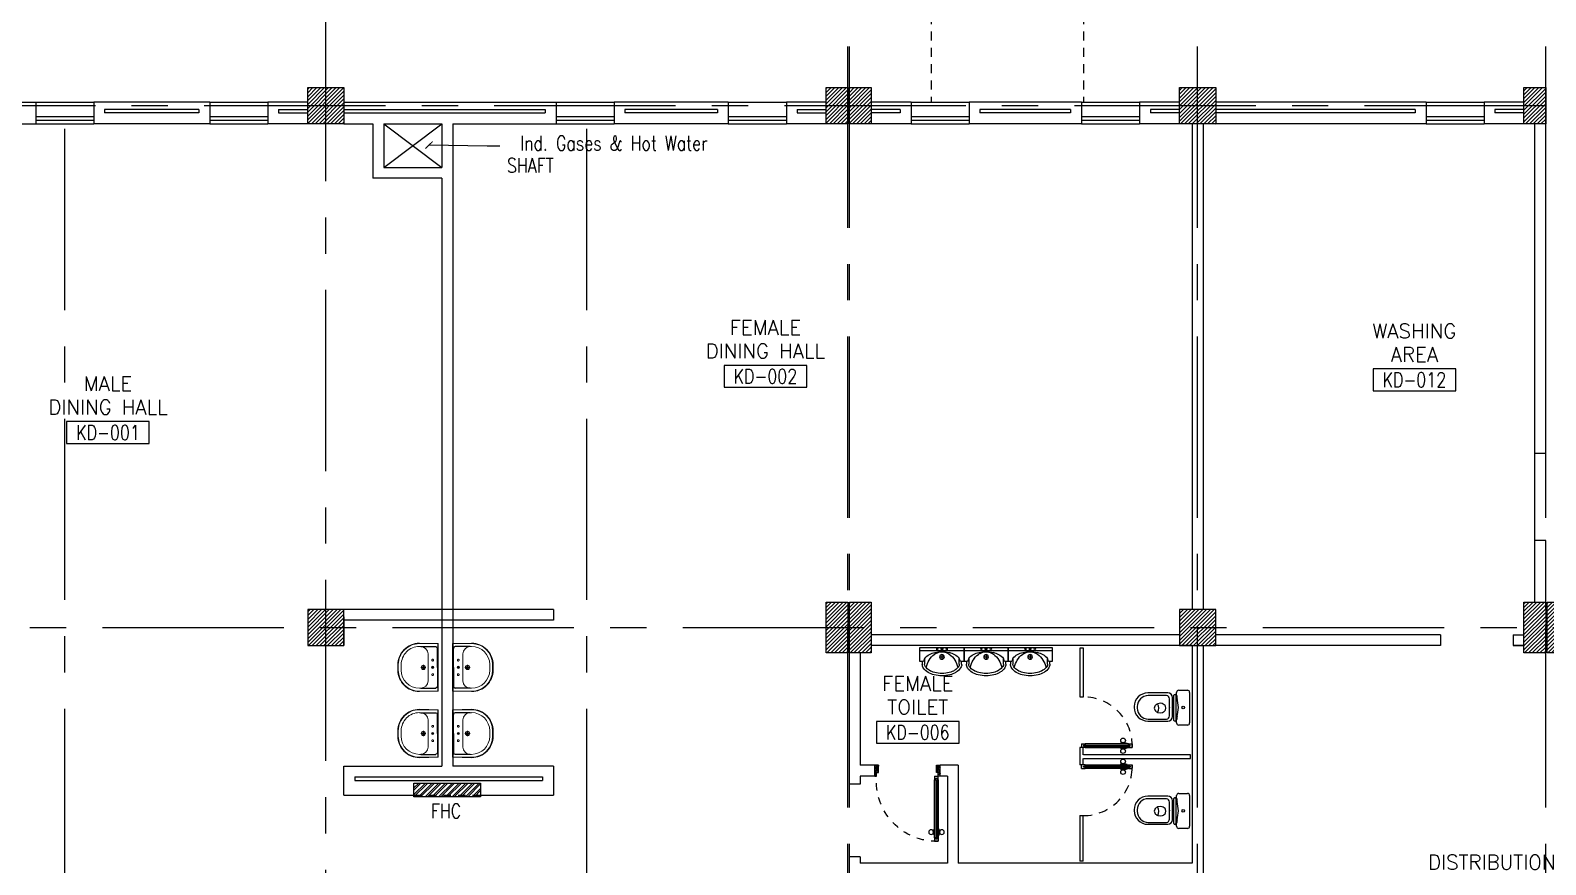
# Model space of a CAD drawing. Extents: x 0.8 to 94.1, y -6.1 to 84.2.
# Drawn here: x 28.48 to 49.38, y 61.22 to 72.73 of the extents above; entities that cross this region are included whole.
import ezdxf
from ezdxf.enums import TextEntityAlignment as Align

# ---------------------------------------------------------------- set-up
doc = ezdxf.new("R2010")
doc.units = 0
doc.header["$MEASUREMENT"] = 0
doc.header["$PDMODE"] = 3
doc.header["$PDSIZE"] = 0.1
for name, pattern in [('CENTERX2', [4, 2.5, -0.5, 0.5, -0.5]), ('DASHED', [0.75, 0.5, -0.25]), ('HIDDEN', [0.375, 0.25, -0.125]), ('HIDDEN2', [0.1875, 0.125, -0.0625])]:
    doc.linetypes.add(name, pattern=pattern)
doc.layers.get('0').update_dxf_attribs({"color": 11, "linetype": 'CONTINUOUS'})
doc.layers.get('DEFPOINTS').update_dxf_attribs({"color": 11, "linetype": 'CONTINUOUS'})
for name, color, linetype in [('A-JEERI', 11, 'CONTINUOUS'), ('AX-DIM', 11, 'CONTINUOUS'), ('AXES', 11, 'CENTERX2'), ('COL', 11, 'CONTINUOUS'), ('DOOR', 11, 'CONTINUOUS'), ('DOOR-DIM', 11, 'CONTINUOUS'), ('FHC', 11, 'CONTINUOUS'), ('FIX', 11, 'CONTINUOUS'), ('HAT', 11, 'CONTINUOUS'), ('HIDDEN', 11, 'HIDDEN2'), ('INSUL', 11, 'CONTINUOUS'), ('PART', 11, 'CONTINUOUS'), ('RM-BOX', 11, 'CONTINUOUS'), ('RM-NAME', 11, 'CONTINUOUS'), ('RM-NO', 11, 'CONTINUOUS'), ('SHAFT', 11, 'CONTINUOUS'), ('SUNI-FUR', 11, 'CONTINUOUS'), ('WALL', 11, 'CONTINUOUS'), ('WIN', 11, 'CONTINUOUS')]:
    doc.layers.add(name, color=color, linetype=linetype)
doc.styles.add('ROMANS', font='ROMANS.shx', dxfattribs={"width": 0.6})
doc.dimstyles.new('STANDARD in', dxfattribs={"dimtxt": 0.2, "dimasz": 0.1, "dimexe": 0.07, "dimexo": 0.05, "dimgap": 0.1, "dimtad": 1, "dimdec": 0, "dimlfac": 1000, "dimzin": 0, "dimdsep": 46, "dimtxsty": 'ROMANS', "dimblk": 'ARCHTICK', "dimcen": 0.05, "dimdle": 0.05, "dimclrd": 7, "dimclre": 7, "dimclrt": 2, "dimadec": 0, "dimazin": 0, "dimtfac": 1, "dimtdec": 0, "dimtmove": 2, "dimatfit": 3, "dimldrblk": 'ARCHTICK', "dimfxl": 0, "dimtolj": 1, "dimtzin": 0, "dimarcsym": 0})

# ---------------------------------------------------------------- blocks, each defined once
blk = doc.blocks.new('RM1')
at = {"layer": 'RM-BOX'}
blk.add_lwpolyline([(570, -200), (-570, -200), (-570, -500), (570, -500)], close=True, dxfattribs=at)
at = {"layer": 'RM-NAME', "style": 'ROMANS'}
for tag, p in [('ROOMNAME1', (0, 324)), ('ROOMNAME2', (0, 0))]:
    blk.add_attdef(tag, text='', height=200, dxfattribs=at).set_placement(p, align=Align.MIDDLE)
at = {"layer": 'RM-NO', "style": 'ROMANS', "width": 0.8}
blk.add_attdef('ROOMNO', text='', height=200, dxfattribs=at).set_placement((0, -350), align=Align.MIDDLE)
blk = doc.blocks.new('*X95')
at = {"color": 0}
for p, q in [((203889, 62343), (204346, 62801)), ((203889, 62396), (204293, 62801)), ((203889, 62450), (204240, 62801)), ((203889, 62503), (204187, 62801)), ((203889, 62556), (204134, 62801)), ((203889, 62609), (204081, 62801)), ((203889, 62662), (204028, 62801)), ((203889, 62715), (203975, 62801)), ((203889, 62768), (203922, 62801)), ((203899, 62301), (204389, 62790)), ((203952, 62301), (204389, 62737)), ((204005, 62301), (204389, 62684)), ((204058, 62301), (204389, 62631)), ((204111, 62301), (204389, 62578)), ((204164, 62301), (204389, 62525)), ((204217, 62301), (204389, 62472)), ((204270, 62301), (204389, 62419)), ((204323, 62301), (204389, 62366)), ((204376, 62301), (204389, 62313))]:
    blk.add_line(p, q, dxfattribs=at)
blk = doc.blocks.new('*X112')
at = {"color": 0}
for p, q in [((203887, 69501), (204387, 70001)), ((203889, 69556), (204334, 70001)), ((203889, 69609), (204281, 70001)), ((203889, 69662), (204228, 70001)), ((203889, 69715), (204175, 70001)), ((203889, 69768), (204121, 70001)), ((203889, 69821), (204068, 70001)), ((203889, 69874), (204015, 70001)), ((203889, 69927), (203962, 70001)), ((203889, 69980), (203909, 70001)), ((203940, 69501), (204389, 69950)), ((203993, 69501), (204389, 69897)), ((204046, 69501), (204389, 69844)), ((204099, 69501), (204389, 69791)), ((204152, 69501), (204389, 69738)), ((204205, 69501), (204389, 69685)), ((204258, 69501), (204389, 69632)), ((204311, 69501), (204389, 69579)), ((204364, 69501), (204389, 69526))]:
    blk.add_line(p, q, dxfattribs=at)
blk = doc.blocks.new('COL50')
at = {"layer": 'COL'}
blk.add_lwpolyline([(-250, 250), (-250, -250), (250, -250), (250, 250)], close=True, dxfattribs=at)
blk = doc.blocks.new('*X111')
at = {"color": 0}
for p, q in [((215909, 69537), (216372, 70001)), ((215909, 69590), (216319, 70001)), ((215909, 69644), (216266, 70001)), ((215909, 69697), (216213, 70001)), ((215909, 69750), (216160, 70001)), ((215909, 69803), (216107, 70001)), ((215909, 69856), (216054, 70001)), ((215909, 69909), (216001, 70001)), ((215909, 69962), (215948, 70001)), ((215925, 69501), (216409, 69984)), ((215978, 69501), (216409, 69931)), ((216031, 69501), (216409, 69878)), ((216084, 69501), (216409, 69825)), ((216137, 69501), (216409, 69772)), ((216190, 69501), (216409, 69719)), ((216243, 69501), (216409, 69666)), ((216296, 69501), (216409, 69613)), ((216349, 69501), (216409, 69560)), ((216402, 69501), (216409, 69507))]:
    blk.add_line(p, q, dxfattribs=at)
blk = doc.blocks.new('_ARCHTICK')
at = {"color": 0, "linetype": 'ByBlock', "const_width": 0.15}
blk.add_lwpolyline([(-0.5, -0.5), (0.5, 0.5)], dxfattribs=at)
blk = doc.blocks.new('*D137')
at = {"layer": 'AX-DIM', "color": 7, "lineweight": -2}
for p, q in [((7.307, 83.075), (82.097, 83.075)), ((7.357, 80.592), (7.357, 83.145)), ((82.047, 70.946), (82.047, 83.145))]:
    blk.add_line(p, q, dxfattribs=at)
at = {"layer": 'DEFPOINTS', "color": 0}
for p in [(82.047, 83.075), (7.357, 80.542), (82.047, 70.896)]:
    blk.add_point(p, dxfattribs=at)
at = {"layer": 'AX-DIM', "color": 7, "lineweight": -2, "xscale": 0.1, "yscale": 0.1, "zscale": 0.1, "rotation": 180}
blk.add_blockref('_ARCHTICK', (7.357, 83.075), dxfattribs=at)
at = {"layer": 'AX-DIM', "color": 7, "lineweight": -2, "xscale": 0.1, "yscale": 0.1, "zscale": 0.1}
blk.add_blockref('_ARCHTICK', (82.047, 83.075), dxfattribs=at)
at = {"layer": 'AX-DIM', "color": 2, "insert": (44.702, 83.275), "char_height": 0.2, "attachment_point": 5, "style": 'ROMANS'}
blk.add_mtext('\\A1;74690', dxfattribs=at)
blk = doc.blocks.new('C11')
at = {"layer": 'HAT'}
h = blk.add_hatch(dxfattribs=at)
h.set_pattern_fill('ANSI31', color=256, scale=300, style=0)
h.set_pattern_definition([(45, (-383765.23, -62181), (-26.5165043, 26.5165043), [])])
h.paths.add_polyline_path([(-20, 350), (-20, 700), (-320, 700), (-320, 350)])
h.paths.add_polyline_path([(-320, 0), (-20, 0), (-20, 350), (-320, 350)])
h = blk.add_hatch(dxfattribs=at)
h.set_pattern_fill('ANSI31', color=256, scale=300, style=0)
h.set_pattern_definition([(45, (-383445.23, -62181), (-26.5165043, 26.5165043), [])])
h.paths.add_polyline_path([(300, 350), (300, 700), (0, 700), (0, 350)])
h.paths.add_polyline_path([(0, 0), (300, 0), (300, 350), (0, 350)])
at = {"layer": 'COL'}
for points in [[(-20, 700), (-20, 0), (-320, 0), (-320, 700)], [(300, 700), (300, 0), (0, 0), (0, 700)]]:
    blk.add_lwpolyline(points, close=True, dxfattribs=at)
blk = doc.blocks.new('C-300')
at = {"layer": 'HAT', "linetype": 'ByBlock', "ltscale": 0.3}
h = blk.add_hatch(dxfattribs=at)
h.set_pattern_fill('ANSI31', color=8, scale=300, style=0)
h.set_pattern_definition([(45, (-258496.182, -82361.005), (-26.5165043, 26.5165043), [])])
h.paths.add_polyline_path([(300, 500), (0, 500), (0, 250), (300, 250)])
h.paths.add_polyline_path([(300, 250), (0, 250), (0, 0), (300, 0)])
at = {"layer": 'COL'}
blk.add_lwpolyline([(0, 500), (300, 500), (300, 0), (0, 0)], close=True, dxfattribs=at)
blk = doc.blocks.new('LAV-003')
at = {"layer": 'FIX', "linetype": 'ByBlock'}
blk.add_line((-328, -25), (328, -25), dxfattribs=at)
at = {"layer": 'FIX', "linetype": 'Continuous', "lineweight": 20}
for p, q in [((-328, -285), (-328, -25)), ((0, -165), (-187, -165)), ((0, -165), (187, -165)), ((328, -285), (328, -25)), ((-288, -285), (-288, -265)), ((287, -285), (287, -265)), ((0, -535), (-38, -535)), ((0, -575), (-38, -575)), ((0, -535), (38, -535)), ((0, -575), (38, -575))]:
    blk.add_line(p, q, dxfattribs=at)
at = {"layer": 'FIX', "linetype": 'ByBlock', "ltscale": 0.3}
for p, q in [((-288, -265), (-288, -60)), ((0, -35), (-262, -35)), ((0, -35), (262, -35)), ((287, -265), (287, -60))]:
    blk.add_line(p, q, dxfattribs=at)
at = {"layer": 'FIX', "lineweight": 20}
for p, q in [((-16, -101), (15, -101)), ((0, -85), (0, -116))]:
    blk.add_line(p, q, dxfattribs=at)
at = {"layer": 'FIX', "linetype": 'DASHED', "lineweight": 20, "ltscale": 0.04}
for p, q in [((0, -194), (0, -266)), ((-36, -230), (37, -230))]:
    blk.add_line(p, q, dxfattribs=at)
at = {"layer": 'FIX', "linetype": 'Continuous', "lineweight": 20}
blk.add_lwpolyline([(295, -25), (0, -25), (-328, -25), (-334, -285, 0.414214), (-38, -582), (0, -582), (38, -582, 0.414214), (334, -285), (328, -25), (0, -25)], format="xyb", dxfattribs=at)
at = {"layer": 'FIX', "linetype": 'HIDDEN', "lineweight": 20, "ltscale": 0.05}
for centre in [(-100, -101), (100, -101)]:
    blk.add_circle(centre, 12.4, dxfattribs=at)
at = {"layer": 'FIX', "lineweight": 20}
for centre, radius in [((0, -230), 29.5), ((0, -230), 22.5), ((0, -101), 15.5)]:
    blk.add_circle(centre, radius, dxfattribs=at)
at = {"layer": 'FIX', "linetype": 'ByBlock', "ltscale": 0.3}
for centre, start, end in [((-262, -60), 90, 180), ((262, -60), 0, 90)]:
    blk.add_arc(centre, 25, start, end, dxfattribs=at)
at = {"layer": 'FIX', "linetype": 'Continuous', "lineweight": 20}
for centre, radius, start, end in [((-187, -265), 100, 90, 180), ((187, -265), 100, 0, 90), ((-38, -285), 290, 180, 270), ((-38, -285), 250, 180, 270), ((38, -285), 290, 270, 0), ((38, -285), 250, 270, 0)]:
    blk.add_arc(centre, radius, start, end, dxfattribs=at)
blk = doc.blocks.new('*X129')
at = {"color": 0}
for p, q in [((49339, 55120), (49820, 55601)), ((49339, 55173), (49767, 55601)), ((49339, 55226), (49714, 55601)), ((49339, 55279), (49661, 55601)), ((49339, 55332), (49608, 55601)), ((49339, 55385), (49555, 55601)), ((49339, 55438), (49502, 55601)), ((49339, 55491), (49449, 55601)), ((49339, 55544), (49396, 55601)), ((49339, 55597), (49343, 55601)), ((49373, 55101), (49839, 55567)), ((49426, 55101), (49839, 55514)), ((49480, 55101), (49839, 55461)), ((49533, 55101), (49839, 55408)), ((49586, 55101), (49839, 55355)), ((49639, 55101), (49839, 55302)), ((49692, 55101), (49839, 55249)), ((49745, 55101), (49839, 55196)), ((49798, 55101), (49839, 55143))]:
    blk.add_line(p, q, dxfattribs=at)
blk = doc.blocks.new('DOOR90')
at = {"layer": 'DOOR', "color": 7, "linetype": 'ByBlock'}
for p, q in [((-150, 0), (0, 0)), ((-150, 0), (-150, -25)), ((0, -50), (-114, 0)), ((0, -50), (-40, 0)), ((0, -50), (0, 0)), ((-1000, -25), (-1050, -25)), ((-1050, -75), (-1050, -25)), ((-1050, -25), (-1050, -75)), ((-1000, -75), (-1050, -75)), ((-1000, -42), (-1020, -42)), ((-1020, -42), (-1020, -58)), ((-1000, -58), (-1020, -58)), ((-1000, -25), (-1000, -42)), ((-1000, -58), (-1000, -75)), ((-878, -18), (-968, -18)), ((-968, -25), (-968, -18)), ((-968, -75), (-968, -82)), ((-878, -82), (-968, -82)), ((-955, -9), (-890, -9)), ((-955, -18), (-955, -9)), ((-955, -18), (-890, -18)), ((-955, -82), (-890, -82)), ((-955, -82), (-955, -91)), ((-955, -91), (-890, -91)), ((-890, -18), (-890, -9)), ((-890, -82), (-890, -91)), ((-878, -25), (-878, -18)), ((-878, -75), (-878, -82)), ((-200, -25), (-150, -25)), ((-200, -42), (-200, -25)), ((-180, -42), (-200, -42)), ((-200, -58), (-180, -58)), ((-200, -75), (-200, -58)), ((-150, -75), (-200, -75)), ((-180, -58), (-180, -42)), ((-150, -25), (-100, -25)), ((-150, -75), (-150, -25)), ((-100, -25), (-100, -50)), ((0, -50), (-100, -37)), ((-100, -50), (0, -50)), ((-150, -875), (-100, -875)), ((-150, -900), (-150, -875)), ((-150, -900), (0, -900)), ((0, -900), (-150, -900)), ((0, -850), (-114, -900)), ((-100, -875), (-100, -850)), ((0, -850), (-100, -863)), ((-100, -850), (0, -850)), ((0, -850), (-40, -900)), ((0, -850), (0, -900))]:
    blk.add_line(p, q, dxfattribs=at)
at = {"layer": 'DOOR', "linetype": 'ByBlock'}
for p, q in [((-200, -25), (-1000, -25)), ((-200, -42), (-1000, -42)), ((-200, -58), (-1000, -58)), ((-1000, -75), (-200, -75))]:
    blk.add_line(p, q, dxfattribs=at)
at = {"layer": 'DOOR', "color": 7, "linetype": 'ByBlock'}
for centre in [(-923, 24), (-923, -124)]:
    blk.add_circle(centre, 32.4, dxfattribs=at)
for centre, radius, start, end in [((0, -50), 154, 161.1053, 166.2858), ((0, -50), 94.4, 148.0182, 180), ((0, -50), 134, 158.1598, 169.28), ((0, -50), 114, 154.0838, 167.3774), ((0, -50), 74.4, 137.7764, 180), ((0, -50), 54.4, 113.2074, 180), ((0, -50), 34.4, 90, 180), ((0, -50), 14.4, 90, 180), ((0, -850), 154, 193.7142, 198.8947), ((0, -850), 134, 190.72, 201.8402), ((0, -850), 94.4, 180, 211.9818), ((0, -850), 74.4, 180, 222.2236), ((0, -850), 54.4, 180, 246.7926), ((0, -850), 34.4, 180, 270), ((0, -850), 14.4, 180, 270)]:
    blk.add_arc(centre, radius, start, end, dxfattribs=at)
at = {"layer": 'DOOR', "linetype": 'HIDDEN', "ltscale": 0.5}
blk.add_arc((-222, -50), 828, 178.2701, 275.003, dxfattribs=at)
blk = doc.blocks.new('3')
at = {"layer": 'SUNI-FUR', "linetype": 'Continuous'}
for p, q in [((-0.304, 0), (-0.304, -0.192)), ((0.304, 0), (-0.304, 0)), ((0.304, -0.192), (0.304, 0)), ((0.304, -0.039), (-0.304, -0.039)), ((-0.304, -0.192), (-0.254, -0.192)), ((-0.271, -0.228), (-0.271, -0.192)), ((-0.254, -0.192), (-0.239, -0.15)), ((-0.239, -0.228), (-0.239, -0.15)), ((0.032, -0.13), (-0.032, -0.13)), ((0.016, -0.021), (-0.015, -0.021)), ((0, -0.005), (0, -0.037)), ((0, -0.098), (0, -0.162)), ((0.239, -0.15), (0.254, -0.192)), ((0.239, -0.15), (0.239, -0.228)), ((0.254, -0.192), (0.304, -0.192)), ((0.271, -0.192), (0.271, -0.228))]:
    blk.add_line(p, q, dxfattribs=at)
for centre, radius in [((-0.065, -0.021), 0.0124), ((0, -0.13), 0.0325), ((0, -0.021), 0.0155), ((0.065, -0.021), 0.0124)]:
    blk.add_circle(centre, radius, dxfattribs=at)
for centre, radius, start, end in [((-0.085, -0.267), 0.193, 117.0377, 142.6695), ((0.104, -0.343), 0.328, 144.0392, 163.2739), ((-0.028, -0.365), 0.307, 103.0865, 118.1878), ((0.054, -0.312), 0.27, 118.7422, 143.0578), ((-0.008, -0.528), 0.47, 89.0532, 100.9895), ((-0.012, -0.189), 0.13, 84.8536, 119.4454), ((0, -0.527), 0.469, 78.0637, 90), ((0.003, -0.228), 0.168, 61.4441, 91.1678), ((-0.04, -0.297), 0.25, 35.9608, 60.2764), ((0.034, -0.367), 0.306, 62.9623, 78.0637), ((-0.104, -0.343), 0.328, 16.7261, 35.9608), ((0.085, -0.267), 0.193, 37.3305, 62.9623), ((-0.191, -0.235), 0.0807, 174.5539, 214.673), ((-0.083, -0.16), 0.212, 214.673, 239.0867), ((-0.187, -0.234), 0.0525, 173.0893, 213.2084), ((-0.083, -0.16), 0.18, 214.673, 239.0867), ((0.204, -0.373), 0.433, 163.2739, 167.375), ((-0.035, -0.081), 0.305, 239.0867, 256.0699), ((-0.035, -0.081), 0.272, 239.0867, 256.0699), ((0, 0.062), 0.452, 256.0699, 270), ((0, 0.062), 0.419, 256.0699, 270), ((0, 0.062), 0.419, 270, 283.9301), ((0, 0.062), 0.452, 270, 283.9301), ((0.035, -0.081), 0.272, 283.9301, 300.9133), ((0.035, -0.081), 0.305, 283.9301, 300.9133), ((0.089, -0.171), 0.167, 300.9133, 325.327), ((0.089, -0.171), 0.2, 300.9133, 325.327), ((-0.204, -0.373), 0.433, 12.7359, 16.7261), ((0.171, -0.228), 0.068, 325.327, 0), ((0.171, -0.228), 0.101, 325.327, 0)]:
    blk.add_arc(centre, radius, start, end, dxfattribs=at)
blk = doc.blocks.new('2')
at = {"layer": 'SUNI-FUR', "linetype": 'Continuous'}
for p, q in [((0.016, 0.724), (-0.003, 0.724)), ((0.014, 0.765), (0.004, 0.765)), ((-0.185, 0.576), (-0.185, 0.3)), ((-0.159, 0.57), (-0.159, 0.32)), ((-0.065, 0.438), (-0.07, 0.406)), ((-0.005, 0.487), (-0.029, 0.481)), ((0.019, 0.481), (-0.005, 0.487)), ((0.06, 0.406), (0.055, 0.438)), ((0.168, 0.32), (0.168, 0.57)), ((0.203, 0.3), (0.203, 0.576)), ((-0.176, 0.218), (0.172, 0.218)), ((-0.122, 0.237), (0.009, 0.237)), ((-0.113, 0.279), (0.008, 0.279)), ((-0.07, 0.406), (-0.065, 0.375)), ((-0.029, 0.331), (-0.005, 0.326)), ((-0.005, 0.326), (0.019, 0.331)), ((0.001, 0.279), (0.123, 0.279)), ((0.008, 0.279), (0.001, 0.279)), ((0.009, 0.237), (0.14, 0.237)), ((0.057, 0.377), (0.06, 0.406)), ((-0.241, 0.03), (-0.241, 0.15)), ((-0.211, 0.18), (-0.17, 0.18)), ((0.211, 0), (-0.211, 0)), ((-0.186, 0.199), (-0.186, 0.208)), ((0.172, 0.189), (-0.176, 0.189)), ((0.174, 0.18), (0.211, 0.18)), ((0.174, 0.18), (0.174, 0.18)), ((0.182, 0.208), (0.182, 0.199)), ((0.241, 0.15), (0.241, 0.03))]:
    blk.add_line(p, q, dxfattribs=at)
blk.add_circle((0.002, 0.087), 0.0184, dxfattribs=at)
for centre, radius, start, end in [((0.004, 0.576), 0.189, 90, 180), ((-0.005, 0.57), 0.154, 90, 180), ((0.014, 0.576), 0.189, 0, 90), ((0.014, 0.57), 0.154, 0, 90), ((0.013, 0.412), 0.082, 141.0758, 161.504), ((-0.007, 0.537), 0.112, 239.4234, 302.9162), ((0.002, 0.421), 0.0682, 117.1532, 141.0758), ((-0.012, 0.421), 0.0682, 38.9242, 62.8468), ((-0.023, 0.412), 0.082, 18.496, 38.9242), ((-0.176, 0.208), 0.01, 90, 180), ((-0.122, 0.3), 0.063, 180, 270), ((-0.116, 0.322), 0.0432, 183.5129, 273.5129), ((0.013, 0.401), 0.082, 198.496, 218.9242), ((0.002, 0.392), 0.0682, 218.9242, 242.8468), ((-0.012, 0.392), 0.0682, 297.1532, 321.0758), ((-0.029, 0.406), 0.0901, 321.0758, 341.504), ((0.125, 0.322), 0.0432, 266.4871, 356.4871), ((0.14, 0.3), 0.063, 270, 0), ((0.172, 0.208), 0.01, 0, 90), ((-0.211, 0.15), 0.03, 90, 180), ((-0.211, 0.03), 0.03, 180, 270), ((-0.176, 0.199), 0.01, 180, 270), ((-0.201, -0.252), 0.433, 79.7535, 85.8109), ((0.075, 1.126), 0.973, 258.1938, 265.7347), ((-0.07, 1.126), 0.973, 274.2653, 281.8062), ((0.206, -0.252), 0.433, 94.1891, 100.2465), ((0.172, 0.199), 0.01, 270, 0), ((0.211, 0.15), 0.03, 0, 90), ((0.211, 0.03), 0.03, 270, 0)]:
    blk.add_arc(centre, radius, start, end, dxfattribs=at)

msp = doc.modelspace()

# ---------------------------------------------------------------- hatches: boundary and pattern name
at = {"layer": 'FHC', "linetype": 'ByBlock', "ltscale": 0.3}
h = msp.add_hatch(dxfattribs=at)
h.set_pattern_fill('ANSI32', color=11, scale=175, style=0)
h.set_pattern_definition([(44.999998, (-198.424496, 31.10304), (-0.046403885, 0.046403882), []), (44.999998, (-198.39356, 31.10304), (-0.046403885, 0.046403882), [])])
h.paths.add_polyline_path([(34.6917, 62.154), (34.6917, 62.344), (33.7717, 62.344), (33.7717, 62.154)])
h.paths.add_polyline_path([(33.5591, 61.7329), (33.5591, 62.1538), (33.8216, 62.1538), (33.8216, 61.7329)], flags=9)
at = {"layer": 'HAT'}
h = msp.add_hatch(dxfattribs=at)
h.set_pattern_fill('ANSI31', color=256, scale=0.3, style=0)
h.set_pattern_definition([(45, (-343.988534, 1.958326), (-0.0265165043, 0.0265165043), [])])
h.paths.add_polyline_path([(39.7567, 64.4893), (39.7567, 64.8393), (39.4567, 64.8393), (39.4567, 64.4893)])
h.paths.add_polyline_path([(39.4567, 64.1393), (39.7567, 64.1393), (39.7567, 64.4893), (39.4567, 64.4893)])
h = msp.add_hatch(dxfattribs=at)
h.set_pattern_fill('ANSI31', color=256, scale=0.3, style=0)
h.set_pattern_definition([(45, (-343.668534, 1.958326), (-0.0265165043, 0.0265165043), [])])
h.paths.add_polyline_path([(40.0767, 64.4893), (40.0767, 64.8393), (39.7767, 64.8393), (39.7767, 64.4893)])
h.paths.add_polyline_path([(39.7767, 64.1393), (40.0767, 64.1393), (40.0767, 64.4893), (39.7767, 64.4893)])

# ---------------------------------------------------------------- linework, layer by layer
at = {"layer": 'AXES'}
for p, q in [((32.5567, -5.3521), (32.5567, 83.5441)), ((44.5767, 6.005), (44.5767, 83.5441)), ((39.7567, 6.005), (39.7567, 83.1941)), ((39.7767, 6.005), (39.7767, 83.1941)), ((49.3767, 6.005), (49.3767, 83.1941)), ((93.3795, 71.6893), (23.5567, 71.6893)), ((28.9567, 12.8693), (28.9567, 71.6893)), ((36.1567, 12.8693), (36.1567, 71.6893)), ((1.4772, 64.4893), (93.3752, 64.4893))]:
    msp.add_line(p, q, dxfattribs=at)
at = {"layer": 'COL'}
for points in [[(32.3067, 71.4393), (32.3067, 71.9393), (32.8067, 71.9393), (32.8067, 71.4393)], [(39.7567, 64.8393), (39.7567, 64.1393), (39.4567, 64.1393), (39.4567, 64.8393)], [(40.0767, 64.8393), (40.0767, 64.1393), (39.7767, 64.1393), (39.7767, 64.8393)], [(32.3067, 64.7393), (32.3067, 64.2393), (32.8067, 64.2393), (32.8067, 64.7393)]]:
    msp.add_lwpolyline(points, close=True, dxfattribs=at)
at = {"layer": 'DOOR', "linetype": 'ByBlock'}
for p, q in [((43.5165, 62.8904), (43.5165, 62.8994)), ((43.5813, 62.8994), (43.5165, 62.8994)), ((43.5813, 62.8904), (43.5813, 62.8994)), ((42.9762, 62.8832), (43.0262, 62.8832)), ((42.9762, 62.8832), (42.9762, 62.8332)), ((43.0262, 62.8332), (42.9762, 62.8332)), ((43.0262, 62.8662), (43.0062, 62.8662)), ((43.0062, 62.8662), (43.0062, 62.8502)), ((43.0062, 62.8502), (43.0262, 62.8502)), ((43.6262, 62.8832), (43.0262, 62.8832)), ((43.0262, 62.8832), (43.0262, 62.8662)), ((43.0262, 62.8662), (43.6262, 62.8662)), ((43.0262, 62.8502), (43.6262, 62.8502)), ((43.0262, 62.8502), (43.0262, 62.8332)), ((43.0262, 62.8332), (43.6262, 62.8332)), ((43.5813, 62.8904), (43.5165, 62.8904)), ((43.5165, 62.826), (43.5165, 62.817)), ((43.5813, 62.826), (43.5165, 62.826)), ((43.5813, 62.817), (43.5165, 62.817)), ((43.5813, 62.826), (43.5813, 62.817)), ((43.5939, 62.8832), (43.5939, 62.8904)), ((43.6039, 62.8904), (43.5939, 62.8904)), ((43.5939, 62.8332), (43.5939, 62.826)), ((43.6039, 62.826), (43.5939, 62.826)), ((43.6039, 62.8832), (43.6039, 62.8904)), ((43.6039, 62.8332), (43.6039, 62.826)), ((43.6262, 62.8662), (43.6262, 62.8832)), ((43.6262, 62.8832), (43.6762, 62.8832)), ((43.6262, 62.8662), (43.6462, 62.8662)), ((43.6262, 62.8332), (43.6262, 62.8502)), ((43.6262, 62.8502), (43.6462, 62.8502)), ((43.6262, 62.8332), (43.6762, 62.8332)), ((43.6462, 62.8502), (43.6462, 62.8662)), ((43.6762, 62.8332), (43.6762, 62.8832)), ((43.6762, 62.8832), (43.6762, 62.8332)), ((43.0262, 62.5939), (42.9762, 62.5939)), ((42.9762, 62.5439), (42.9762, 62.5939)), ((42.9762, 62.5439), (43.0262, 62.5439)), ((43.0062, 62.5769), (43.0262, 62.5769)), ((43.0062, 62.5609), (43.0062, 62.5769)), ((43.0262, 62.5609), (43.0062, 62.5609)), ((43.0262, 62.5939), (43.6262, 62.5939)), ((43.0262, 62.5769), (43.0262, 62.5939)), ((43.0262, 62.5769), (43.6262, 62.5769)), ((43.0262, 62.5609), (43.6262, 62.5609)), ((43.0262, 62.5439), (43.0262, 62.5609)), ((43.6262, 62.5439), (43.0262, 62.5439)), ((43.5165, 62.6011), (43.5165, 62.6101)), ((43.5813, 62.6101), (43.5165, 62.6101)), ((43.5813, 62.6011), (43.5165, 62.6011)), ((43.5165, 62.5367), (43.5165, 62.5277)), ((43.5813, 62.5367), (43.5165, 62.5367)), ((43.5813, 62.5277), (43.5165, 62.5277)), ((43.5813, 62.6011), (43.5813, 62.6101)), ((43.5813, 62.5367), (43.5813, 62.5277)), ((43.5939, 62.5939), (43.5939, 62.6011)), ((43.6039, 62.6011), (43.5939, 62.6011)), ((43.5939, 62.5439), (43.5939, 62.5367)), ((43.6039, 62.5367), (43.5939, 62.5367)), ((43.6039, 62.5939), (43.6039, 62.6011)), ((43.6039, 62.5439), (43.6039, 62.5367)), ((43.6262, 62.5939), (43.6262, 62.5769)), ((43.6262, 62.5939), (43.6762, 62.5939)), ((43.6262, 62.5769), (43.6462, 62.5769)), ((43.6262, 62.5609), (43.6262, 62.5439)), ((43.6262, 62.5609), (43.6462, 62.5609)), ((43.6262, 62.5439), (43.6762, 62.5439)), ((43.6462, 62.5769), (43.6462, 62.5609)), ((43.6762, 62.5939), (43.6762, 62.5439)), ((43.6762, 62.5439), (43.6762, 62.5939))]:
    msp.add_line(p, q, dxfattribs=at)
for centre in [(43.5489, 62.9317), (43.5489, 62.7847), (43.5489, 62.6424), (43.5489, 62.4954)]:
    msp.add_circle(centre, 0.0324, dxfattribs=at)
at = {"layer": 'DOOR', "linetype": 'HIDDEN', "ltscale": 0.5}
for centre, start, end in [((43.0017, 62.8582), 357.87745, 90.03923), ((43.0017, 62.5689), 269.96077, 2.12255)]:
    msp.add_arc(centre, 0.675, start, end, dxfattribs=at)
at = {"layer": 'FHC', "linetype": 'ByBlock', "ltscale": 0.3}
for p, q in [((33.7717, 62.344), (34.6917, 62.344)), ((33.7717, 62.154), (33.7717, 62.344)), ((34.6917, 62.344), (34.6917, 62.154)), ((34.6917, 62.154), (33.7717, 62.154))]:
    msp.add_line(p, q, dxfattribs=at)
at = {"layer": 'FHC', "color": 250, "linetype": 'HIDDEN', "ltscale": 0.25}
msp.add_line((33.7814, 62.177), (34.6909, 62.177), dxfattribs=at)
at = {"layer": 'HIDDEN'}
for p, q in [((40.9017, 77.4393), (40.9017, 71.7393)), ((43.0017, 77.4393), (43.0017, 71.7393))]:
    msp.add_line(p, q, dxfattribs=at)
at = {"layer": 'INSUL'}
for p, q in [((30.8067, 71.6393), (29.5067, 71.6393)), ((29.5067, 71.6393), (29.5067, 71.5893)), ((30.8067, 71.5893), (29.5067, 71.5893)), ((30.8067, 71.6393), (30.8067, 71.5893)), ((31.9067, 71.6393), (32.3067, 71.6393)), ((31.9067, 71.6393), (31.9067, 71.5893)), ((31.9067, 71.5893), (32.3067, 71.5893)), ((32.8067, 71.6393), (35.5817, 71.6393)), ((32.8067, 71.5893), (35.5817, 71.5893)), ((35.5817, 71.6393), (35.5817, 71.5893)), ((37.9567, 71.6393), (36.6817, 71.6393)), ((36.6817, 71.6393), (36.6817, 71.5893)), ((37.9567, 71.5893), (36.6817, 71.5893)), ((37.9567, 71.6393), (37.9567, 71.5893)), ((39.0567, 71.6393), (39.4567, 71.6393)), ((39.0567, 71.6393), (39.0567, 71.5893)), ((39.0567, 71.5893), (39.4567, 71.5893)), ((40.4767, 71.6393), (40.0767, 71.6393)), ((40.4767, 71.5893), (40.0767, 71.5893)), ((40.4767, 71.6393), (40.4767, 71.5893)), ((41.5767, 71.6393), (41.5767, 71.5893)), ((42.8267, 71.6393), (41.5767, 71.6393)), ((42.8267, 71.5893), (41.5767, 71.5893)), ((42.8267, 71.6393), (42.8267, 71.5893)), ((44.3267, 71.6393), (43.9267, 71.6393)), ((43.9267, 71.6393), (43.9267, 71.5893)), ((44.3267, 71.5893), (43.9267, 71.5893)), ((47.5767, 71.6393), (44.8267, 71.6393)), ((47.5767, 71.5893), (44.8267, 71.5893)), ((47.5767, 71.6393), (47.5767, 71.5893)), ((49.0767, 71.6393), (48.6767, 71.6393)), ((48.6767, 71.6393), (48.6767, 71.5893)), ((49.0767, 71.5893), (48.6767, 71.5893))]:
    msp.add_line(p, q, dxfattribs=at)
at = {"layer": 'PART'}
for p, q in [((42.9512, 64.2033), (42.9512, 63.5332)), ((43.0017, 64.2033), (42.9512, 64.2033)), ((43.0017, 63.5332), (43.0017, 64.2033)), ((42.9512, 63.5332), (43.0017, 63.5332)), ((42.9512, 62.8332), (42.9512, 62.5939)), ((43.0012, 62.8332), (42.9512, 62.8332)), ((43.0012, 62.7332), (43.0012, 62.8332)), ((43.0012, 62.5939), (43.0012, 62.6832)), ((44.4787, 62.7332), (43.0017, 62.7332)), ((43.0017, 62.6832), (44.4787, 62.6832)), ((44.4787, 62.6832), (44.4787, 62.7332)), ((43.0012, 62.5939), (42.9512, 62.5939)), ((42.9512, 61.8939), (42.9512, 61.2674)), ((42.9512, 61.8939), (43.0012, 61.8939)), ((43.0012, 61.2674), (43.0012, 61.8939)), ((43.0012, 61.2674), (42.9512, 61.2674))]:
    msp.add_line(p, q, dxfattribs=at)
at = {"layer": 'SHAFT', "color": 251, "linetype": 'ByBlock'}
for p, q in [((33.3567, 71.4393), (34.1567, 70.8393)), ((33.3567, 70.8393), (34.1567, 71.4393))]:
    msp.add_line(p, q, dxfattribs=at)
at = {"layer": 'WALL'}
for p, q in [((26.9567, 71.7393), (28.5567, 71.7393)), ((28.5567, 71.7393), (28.5567, 71.4393)), ((30.9567, 71.7393), (29.3567, 71.7393)), ((29.3567, 71.7393), (29.3567, 71.4393)), ((30.9567, 71.7393), (30.9567, 71.4393)), ((31.7567, 71.7393), (31.7567, 71.4393)), ((32.3067, 71.7393), (31.7567, 71.7393)), ((32.8067, 71.7393), (35.7317, 71.7393)), ((35.7317, 71.7393), (35.7317, 71.4393)), ((38.1067, 71.7393), (36.5317, 71.7393)), ((36.5317, 71.7393), (36.5317, 71.4393)), ((38.1067, 71.7393), (38.1067, 71.4393)), ((38.9067, 71.7393), (38.9067, 71.4393)), ((39.4567, 71.7393), (38.9067, 71.7393)), ((40.6267, 71.7393), (40.0767, 71.7393)), ((40.6267, 71.7393), (40.6267, 71.4393)), ((41.4267, 71.7393), (41.4267, 71.4393)), ((42.9767, 71.7393), (41.4267, 71.7393)), ((42.9767, 71.7393), (42.9767, 71.4393)), ((44.3267, 71.7393), (43.7767, 71.7393)), ((43.7767, 71.7393), (43.7767, 71.4393)), ((47.7267, 71.7393), (44.8267, 71.7393)), ((47.7267, 71.7393), (47.7267, 71.4393)), ((49.0767, 71.7393), (48.5267, 71.7393)), ((48.5267, 71.7393), (48.5267, 71.4393)), ((26.9567, 71.4393), (28.5567, 71.4393)), ((30.9567, 71.4393), (29.3567, 71.4393)), ((32.3067, 71.4393), (31.7567, 71.4393)), ((32.8067, 71.4393), (33.2067, 71.4393)), ((33.2067, 71.4393), (33.2067, 70.6893)), ((33.3567, 71.4393), (34.1567, 71.4393)), ((33.3567, 71.4393), (33.3567, 70.8393)), ((34.1567, 71.4393), (34.1567, 70.8393)), ((34.1567, 71.4393), (34.1567, 70.8393)), ((34.3067, 71.4393), (34.3067, 62.577)), ((34.3067, 71.4393), (35.7317, 71.4393)), ((38.1067, 71.4393), (36.5317, 71.4393)), ((39.4567, 71.4393), (38.9067, 71.4393)), ((40.6267, 71.4393), (40.0767, 71.4393)), ((42.9767, 71.4393), (41.4267, 71.4393)), ((44.3267, 71.4393), (43.7767, 71.4393)), ((44.5017, 71.4393), (44.5017, 64.7393)), ((44.6517, 71.4393), (44.6517, 64.7393)), ((47.7267, 71.4393), (44.8267, 71.4393)), ((49.0767, 71.4393), (48.5267, 71.4393)), ((49.2267, 66.8893), (49.2267, 71.4393)), ((49.3767, 66.8893), (49.3767, 71.4393)), ((33.3567, 70.8393), (34.1567, 70.8393)), ((34.1567, 70.6893), (33.2067, 70.6893)), ((34.1567, 70.6893), (34.1567, 62.577)), ((49.3767, 66.8893), (49.2267, 66.8893)), ((49.2267, 64.8393), (49.2267, 65.6893)), ((49.3767, 65.6893), (49.2267, 65.6893)), ((49.3767, 64.7393), (49.3767, 65.6893)), ((35.6949, 64.7393), (32.8067, 64.7393)), ((32.8067, 64.6393), (32.8067, 64.2393)), ((35.6949, 64.5893), (32.8067, 64.5893)), ((35.6949, 64.7393), (35.6949, 64.5893)), ((44.3267, 64.3893), (40.0767, 64.3893)), ((47.9267, 64.3893), (44.8267, 64.3893)), ((47.9267, 64.3893), (47.9267, 64.2393)), ((48.9267, 64.3893), (48.9267, 64.2393)), ((48.9267, 64.3893), (49.0767, 64.3893)), ((48.9267, 64.3893), (49.0767, 64.3893)), ((44.5017, 64.2393), (40.0767, 64.2393)), ((44.5017, 64.2393), (44.5017, 61.2393)), ((44.6517, 64.2393), (44.6517, 61.0893)), ((47.9267, 64.2393), (44.8267, 64.2393)), ((48.9267, 64.2393), (49.0767, 64.2393)), ((48.9267, 64.2393), (49.0767, 64.2393)), ((49.0767, 64.2393), (48.9267, 64.2393)), ((49.3767, 63.2893), (49.3767, 64.2393)), ((39.9267, 64.1393), (39.9267, 62.5893)), ((32.8067, 62.577), (34.1567, 62.577)), ((32.8067, 62.177), (32.8067, 62.577)), ((35.6949, 62.577), (34.3067, 62.577)), ((35.6949, 62.577), (35.6949, 62.177)), ((40.1267, 62.5893), (39.9267, 62.5893)), ((40.1267, 62.4393), (40.1267, 62.5893)), ((41.2767, 62.5893), (41.0267, 62.5893)), ((41.0267, 62.4393), (41.0267, 62.5893)), ((41.2767, 62.5893), (41.2767, 61.2393)), ((32.9567, 62.427), (35.5449, 62.427)), ((32.9567, 62.427), (32.9567, 62.377)), ((32.9567, 62.377), (35.5449, 62.377)), ((33.7717, 62.177), (33.7717, 62.344)), ((33.7717, 62.344), (34.6917, 62.344)), ((34.6917, 62.344), (34.6917, 62.1767)), ((35.5449, 62.427), (35.5449, 62.377)), ((39.9267, 62.3267), (39.7767, 62.3267)), ((39.9267, 62.4393), (39.9267, 62.3267)), ((40.1267, 62.4393), (39.9267, 62.4393)), ((41.1267, 62.4393), (41.0267, 62.4393)), ((41.1267, 62.4393), (41.1267, 61.2393)), ((32.8067, 62.177), (33.7717, 62.177)), ((34.6917, 62.177), (35.6949, 62.177)), ((39.9267, 61.3267), (39.7767, 61.3267)), ((39.9267, 61.3267), (39.9267, 61.2393)), ((41.1267, 61.2393), (39.9267, 61.2393)), ((44.5017, 61.2393), (41.2767, 61.2393))]:
    msp.add_line(p, q, dxfattribs=at)
at = {"layer": 'WIN'}
for p, q in [((28.5567, 71.7393), (29.3567, 71.7393)), ((30.9567, 71.7393), (31.7567, 71.7393)), ((35.7317, 71.7393), (36.5317, 71.7393)), ((38.1067, 71.7393), (38.9067, 71.7393)), ((40.6267, 71.7393), (41.4267, 71.7393)), ((42.9767, 71.7393), (43.7767, 71.7393)), ((47.7267, 71.7393), (48.5267, 71.7393)), ((28.5567, 71.5393), (29.3567, 71.5393)), ((28.5567, 71.4893), (29.3567, 71.4893)), ((30.9567, 71.5393), (31.7567, 71.5393)), ((30.9567, 71.4893), (31.7567, 71.4893)), ((35.7317, 71.5393), (36.5317, 71.5393)), ((35.7317, 71.4893), (36.5317, 71.4893)), ((38.1067, 71.5393), (38.9067, 71.5393)), ((38.1067, 71.4893), (38.9067, 71.4893)), ((40.6267, 71.5393), (41.4267, 71.5393)), ((40.6267, 71.4893), (41.4267, 71.4893)), ((42.9767, 71.5393), (43.7767, 71.5393)), ((42.9767, 71.4893), (43.7767, 71.4893)), ((47.7267, 71.5393), (48.5267, 71.5393)), ((47.7267, 71.4893), (48.5267, 71.4893)), ((28.5567, 71.4393), (29.3567, 71.4393)), ((30.9567, 71.4393), (31.7567, 71.4393)), ((35.7317, 71.4393), (36.5317, 71.4393)), ((38.1067, 71.4393), (38.9067, 71.4393)), ((40.6267, 71.4393), (41.4267, 71.4393)), ((42.9767, 71.4393), (43.7767, 71.4393)), ((47.7267, 71.4393), (48.5267, 71.4393))]:
    msp.add_line(p, q, dxfattribs=at)
at = {"layer": 'WIN', "color": 97}
msp.add_line((49.2267, 65.6893), (49.2267, 66.8893), dxfattribs=at)

# ---------------------------------------------------------------- block references
at = {"layer": 'A-JEERI', "linetype": 'ByBlock', "yscale": 0.0009999999892897904, "zscale": 0.001}
for p, xscale, rotation in [((34.1317, 63.9394), -0.0009999999892897904, 270), ((34.2817, 63.9394), 0.0009999999892897904, 90), ((34.1317, 63.0274), -0.0009999999892897904, 270), ((34.2817, 63.0274), 0.0009999999892897904, 90)]:
    msp.add_blockref('LAV-003', p, dxfattribs=dict(at, xscale=xscale, rotation=rotation))
at = {"layer": 'COL', "linetype": 'ByBlock', "xscale": 0.001000000047497451, "yscale": 0.0009999999892897904, "zscale": 0.001}
for p in [(39.4567, 71.4393), (39.7767, 71.4393), (49.0767, 71.4393)]:
    msp.add_blockref('C-300', p, dxfattribs=at)
at = {"layer": 'COL', "yscale": 0.0009999999892897904, "zscale": 0.001}
for p, xscale in [((44.5767, 71.6893), -0.001000000047497451), ((44.5767, 64.4893), 0.001000000047497451)]:
    msp.add_blockref('COL50', p, dxfattribs=dict(at, xscale=xscale))
at = {"layer": 'DOOR-DIM', "xscale": -0.0009999999892897904, "yscale": 0.0009999999892897904, "zscale": 0.001, "rotation": 270}
msp.add_blockref('DOOR90', (41.0267, 62.5893), dxfattribs=at)
at = {"layer": 'HAT', "xscale": 0.001000000047497451, "yscale": 0.0009999999892897904, "zscale": 0.001}
for name, p in [('*X112', (-171.5819, 1.9383)), ('*X111', (-171.5819, 1.9383)), ('*X95', (-171.5819, 1.9383)), ('*X129', (-5.0125, 9.1383))]:
    msp.add_blockref(name, p, dxfattribs=at)
for p, values in [((38.6176, 68.3061), {'ROOMNO': 'KD-002', 'ROOMNAME2': 'DINING HALL', 'ROOMNAME1': 'FEMALE'}), ((47.5658, 68.2577), {'ROOMNO': 'KD-012', 'ROOMNAME2': 'AREA', 'ROOMNAME1': 'WASHING'}), ((29.5535, 67.5302), {'ROOMNO': 'KD-001', 'ROOMNAME2': 'DINING HALL', 'ROOMNAME1': 'MALE'}), ((40.7185, 63.3932), {'ROOMNO': 'KD-006', 'ROOMNAME2': 'TOILET', 'ROOMNAME1': 'FEMALE'}), ((48.6336, 60.9276), {'ROOMNO': 'KD-013', 'ROOMNAME2': 'AREA', 'ROOMNAME1': 'DISTRIBUTION'})]:
    msp.add_blockref('RM1', p, dxfattribs=at).add_auto_attribs(values)
at = {"layer": 'RM-NAME', "xscale": 0.001000000047497451, "yscale": 0.0009999999892897904, "zscale": 0.001}
msp.add_blockref('C11', (49.3967, 64.1393), dxfattribs=at)
at = {"layer": 'SUNI-FUR', "xscale": -1}
for p in [(41.0527, 64.2135), (41.6605, 64.2135), (42.2682, 64.2135)]:
    msp.add_blockref('3', p, dxfattribs=at)
at = {"layer": 'SUNI-FUR', "rotation": 90}
for p in [(44.4674, 63.3837), (44.4674, 61.9594)]:
    msp.add_blockref('2', p, dxfattribs=at)

# ---------------------------------------------------------------- texts
at = {"layer": 'FHC', "style": 'ROMANS', "width": 0.8}
msp.add_text('FHC', height=0.2, dxfattribs=at).set_placement((34.0061, 61.8579))
at = {"layer": 'SHAFT', "color": 4, "style": 'ROMANS', "width": 0.8}
for s, p in [('Ind. Gases & Hot Water', (36.5279, 71.1727)), ('SHAFT', (35.3762, 70.8663))]:
    msp.add_text(s, height=0.2, dxfattribs=at).set_placement(p, align=Align.MIDDLE)

# ---------------------------------------------------------------- dimensions: what is measured, and where the dimension line sits
at = {"layer": 'AX-DIM'}
dim = msp.add_linear_dim(base=(82.0467, 83.0748), p1=(7.3567, 80.5422), p2=(82.0467, 70.8964), dimstyle='STANDARD in', dxfattribs=at)
dim.commit()
dim.dimension.update_dxf_attribs({"geometry": '*D137', "text_midpoint": (44.7017, 83.2748)})

# ---------------------------------------------------------------- leaders
at = {"layer": 'SHAFT', "color": 6, "linetype": 'ByBlock', "ltscale": 0.3}
msp.add_leader([(33.9804, 71.1476), (34.7797, 71.1341), (34.9585, 71.1341)], dimstyle='STANDARD in', dxfattribs=at)

doc.saveas('drawing.dxf')
